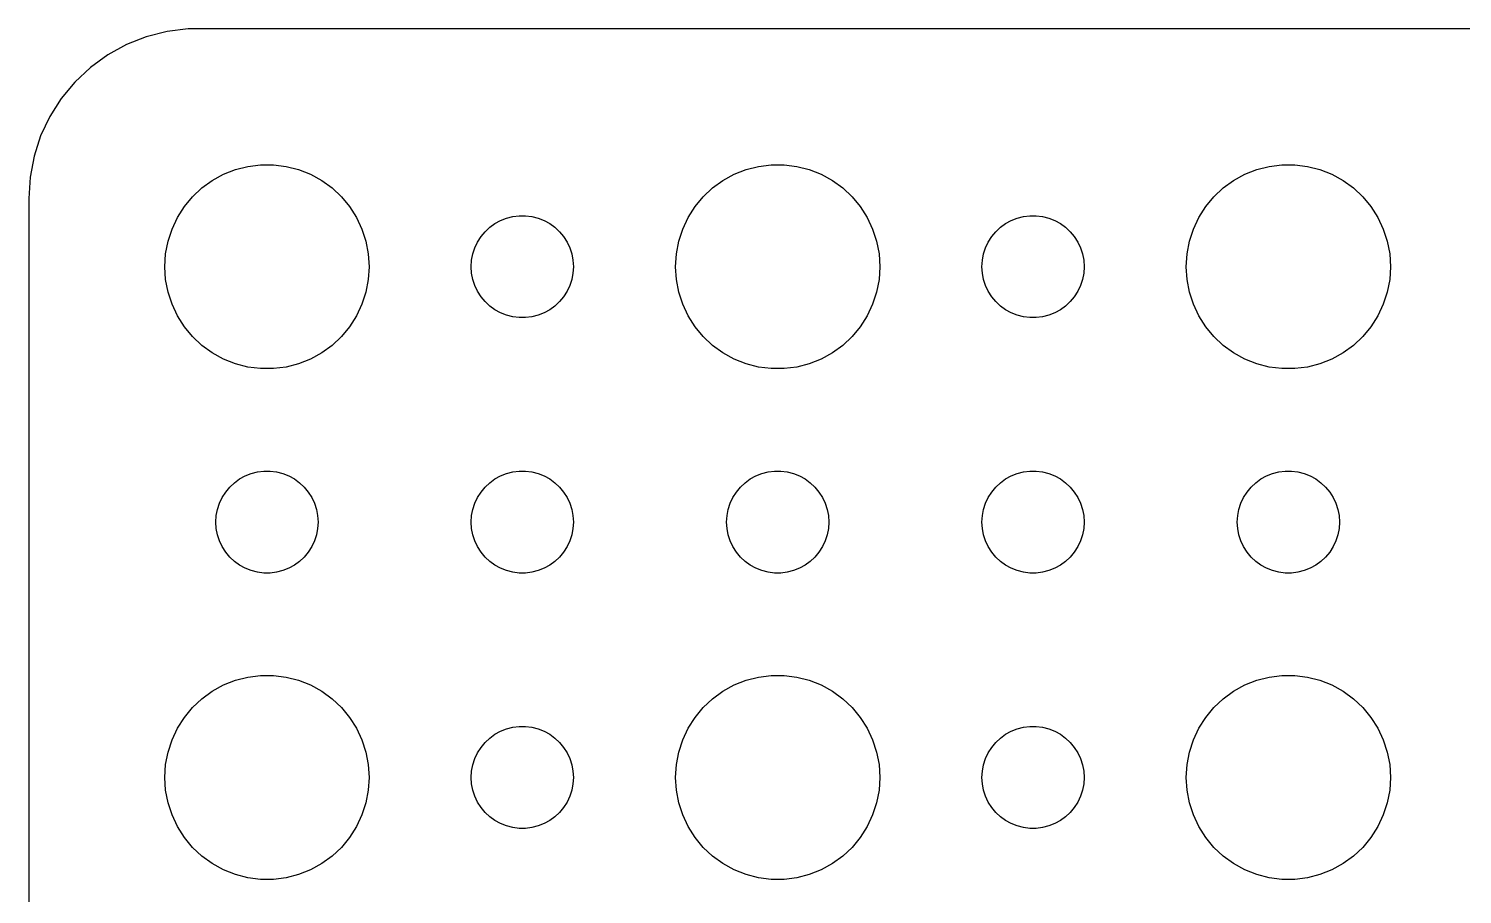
# Model space of a CAD drawing. Header units: metres. Extents: x -44 to 44, y 248 to 508.
# Drawn here: x -44.5 to -2.39, y 428.57 to 453.99 of the extents above; entities that cross this region are included whole.
import ezdxf

# ---------------------------------------------------------------- set-up
doc = ezdxf.new("R2010")
doc.units = ezdxf.units.M

msp = doc.modelspace()

# ---------------------------------------------------------------- linework, layer by layer
for p, q in [((-39.8139, 453.99), (-40.4369, 453.911)), ((39.8139, 453.99), (-39.8139, 453.99)), ((-41.0451, 453.755), (-41.6289, 453.524)), ((-40.4369, 453.911), (-41.0451, 453.755)), ((-42.1791, 453.222), (-42.6871, 452.853)), ((-41.6289, 453.524), (-42.1791, 453.222)), ((-42.6871, 452.853), (-43.1448, 452.423)), ((-43.1448, 452.423), (-43.5451, 451.939)), ((-43.5451, 451.939), (-43.8815, 451.409)), ((-43.8815, 451.409), (-44.1489, 450.841)), ((-44.1489, 450.841), (-44.3429, 450.243)), ((-44.3429, 450.243), (-44.4606, 449.627)), ((-38.7773, 449.714), (-38.427, 449.853)), ((-38.427, 449.853), (-38.0621, 449.947)), ((-38.0621, 449.947), (-37.6884, 449.994)), ((-37.6884, 449.994), (-37.3116, 449.994)), ((-37.3116, 449.994), (-36.9379, 449.947)), ((-36.9379, 449.947), (-36.5729, 449.853)), ((-36.5729, 449.853), (-36.2227, 449.714)), ((-23.7773, 449.714), (-23.427, 449.853)), ((-23.427, 449.853), (-23.0621, 449.947)), ((-23.0621, 449.947), (-22.6884, 449.994)), ((-22.6884, 449.994), (-22.3116, 449.994)), ((-22.3116, 449.994), (-21.9379, 449.947)), ((-21.9379, 449.947), (-21.5729, 449.853)), ((-21.5729, 449.853), (-21.2227, 449.714)), ((-8.77733, 449.714), (-8.42705, 449.853)), ((-8.42705, 449.853), (-8.06213, 449.947)), ((-8.06213, 449.947), (-7.68837, 449.994)), ((-7.68837, 449.994), (-7.31161, 449.994)), ((-7.31161, 449.994), (-6.93785, 449.947)), ((-6.93785, 449.947), (-6.57294, 449.853)), ((-6.57294, 449.853), (-6.22266, 449.714)), ((-44.4606, 449.627), (-44.5, 449)), ((-39.4123, 449.312), (-39.1075, 449.533)), ((-39.1075, 449.533), (-38.7773, 449.714)), ((-36.2227, 449.714), (-35.8925, 449.533)), ((-35.8925, 449.533), (-35.5877, 449.312)), ((-24.4123, 449.312), (-24.1075, 449.533)), ((-24.1075, 449.533), (-23.7773, 449.714)), ((-21.2227, 449.714), (-20.8925, 449.533)), ((-20.8925, 449.533), (-20.5877, 449.312)), ((-9.41226, 449.312), (-9.10747, 449.533)), ((-9.10747, 449.533), (-8.77733, 449.714)), ((-6.22266, 449.714), (-5.89252, 449.533)), ((-5.89252, 449.533), (-5.58772, 449.312)), ((-44.5, 449), (-44.5, 415)), ((-39.927, 448.763), (-39.6869, 449.054)), ((-39.6869, 449.054), (-39.4123, 449.312)), ((-35.5877, 449.312), (-35.3131, 449.054)), ((-35.3131, 449.054), (-35.0729, 448.763)), ((-24.927, 448.763), (-24.6869, 449.054)), ((-24.6869, 449.054), (-24.4123, 449.312)), ((-20.5877, 449.312), (-20.3131, 449.054)), ((-20.3131, 449.054), (-20.0729, 448.763)), ((-9.92705, 448.763), (-9.6869, 449.054)), ((-9.6869, 449.054), (-9.41226, 449.312)), ((-5.58772, 449.312), (-5.31308, 449.054)), ((-5.31308, 449.054), (-5.07294, 448.763)), ((-40.1289, 448.445), (-39.927, 448.763)), ((-35.0729, 448.763), (-34.8711, 448.445)), ((-30.4635, 448.427), (-30.2811, 448.473)), ((-30.2811, 448.473), (-30.0942, 448.497)), ((-30.0942, 448.497), (-29.9058, 448.497)), ((-29.9058, 448.497), (-29.7189, 448.473)), ((-29.7189, 448.473), (-29.5365, 448.427)), ((-25.1289, 448.445), (-24.927, 448.763)), ((-20.0729, 448.763), (-19.8711, 448.445)), ((-15.4635, 448.427), (-15.2811, 448.473)), ((-15.2811, 448.473), (-15.0942, 448.497)), ((-15.0942, 448.497), (-14.9058, 448.497)), ((-14.9058, 448.497), (-14.7189, 448.473)), ((-14.7189, 448.473), (-14.5365, 448.427)), ((-10.1289, 448.445), (-9.92705, 448.763)), ((-5.07294, 448.763), (-4.87108, 448.445)), ((-40.4057, 447.746), (-40.2893, 448.104)), ((-40.2893, 448.104), (-40.1289, 448.445)), ((-34.8711, 448.445), (-34.7107, 448.104)), ((-34.7107, 448.104), (-34.5942, 447.746)), ((-31.0934, 448.027), (-30.9561, 448.156)), ((-30.9561, 448.156), (-30.8037, 448.266)), ((-30.8037, 448.266), (-30.6387, 448.357)), ((-30.6387, 448.357), (-30.4635, 448.427)), ((-29.5365, 448.427), (-29.3613, 448.357)), ((-29.3613, 448.357), (-29.1963, 448.266)), ((-29.1963, 448.266), (-29.0439, 448.156)), ((-29.0439, 448.156), (-28.9065, 448.027)), ((-25.4057, 447.746), (-25.2893, 448.104)), ((-25.2893, 448.104), (-25.1289, 448.445)), ((-19.8711, 448.445), (-19.7107, 448.104)), ((-19.7107, 448.104), (-19.5942, 447.746)), ((-16.0934, 448.027), (-15.9561, 448.156)), ((-15.9561, 448.156), (-15.8037, 448.266)), ((-15.8037, 448.266), (-15.6387, 448.357)), ((-15.6387, 448.357), (-15.4635, 448.427)), ((-14.5365, 448.427), (-14.3613, 448.357)), ((-14.3613, 448.357), (-14.1963, 448.266)), ((-14.1963, 448.266), (-14.0439, 448.156)), ((-14.0439, 448.156), (-13.9065, 448.027)), ((-10.4057, 447.746), (-10.2893, 448.104)), ((-10.2893, 448.104), (-10.1289, 448.445)), ((-4.87108, 448.445), (-4.71066, 448.104)), ((-4.71066, 448.104), (-4.59424, 447.746)), ((-40.4763, 447.376), (-40.4057, 447.746)), ((-34.5942, 447.746), (-34.5237, 447.376)), ((-31.3947, 447.552), (-31.3145, 447.723)), ((-31.3145, 447.723), (-31.2135, 447.882)), ((-31.2135, 447.882), (-31.0934, 448.027)), ((-28.9065, 448.027), (-28.7865, 447.882)), ((-28.7865, 447.882), (-28.6855, 447.723)), ((-28.6855, 447.723), (-28.6053, 447.552)), ((-25.4763, 447.376), (-25.4057, 447.746)), ((-19.5942, 447.746), (-19.5237, 447.376)), ((-16.3947, 447.552), (-16.3145, 447.723)), ((-16.3145, 447.723), (-16.2135, 447.882)), ((-16.2135, 447.882), (-16.0934, 448.027)), ((-13.9065, 448.027), (-13.7865, 447.882)), ((-13.7865, 447.882), (-13.6855, 447.723)), ((-13.6855, 447.723), (-13.6053, 447.552)), ((-10.4763, 447.376), (-10.4057, 447.746)), ((-4.59424, 447.746), (-4.52365, 447.376)), ((-40.5, 447), (-40.4763, 447.376)), ((-34.5237, 447.376), (-34.5, 447)), ((-31.4882, 447.188), (-31.4529, 447.373)), ((-31.4529, 447.373), (-31.3947, 447.552)), ((-28.6053, 447.552), (-28.5471, 447.373)), ((-28.5471, 447.373), (-28.5118, 447.188)), ((-25.5, 447), (-25.4763, 447.376)), ((-19.5237, 447.376), (-19.5, 447)), ((-16.4882, 447.188), (-16.4529, 447.373)), ((-16.4529, 447.373), (-16.3947, 447.552)), ((-13.6053, 447.552), (-13.5471, 447.373)), ((-13.5471, 447.373), (-13.5118, 447.188)), ((-10.5, 447), (-10.4763, 447.376)), ((-4.52365, 447.376), (-4.5, 447)), ((-40.4763, 446.624), (-40.5, 447)), ((-34.5, 447), (-34.5237, 446.624)), ((-31.5, 447), (-31.4882, 447.188)), ((-31.4882, 446.812), (-31.5, 447)), ((-31.4529, 446.627), (-31.4882, 446.812)), ((-28.5118, 446.812), (-28.5471, 446.627)), ((-28.5118, 447.188), (-28.5, 447)), ((-28.5, 447), (-28.5118, 446.812)), ((-25.4763, 446.624), (-25.5, 447)), ((-19.5, 447), (-19.5237, 446.624)), ((-16.5, 447), (-16.4882, 447.188)), ((-16.4882, 446.812), (-16.5, 447)), ((-16.4529, 446.627), (-16.4882, 446.812)), ((-13.5118, 446.812), (-13.5471, 446.627)), ((-13.5118, 447.188), (-13.5, 447)), ((-13.5, 447), (-13.5118, 446.812)), ((-10.4763, 446.624), (-10.5, 447)), ((-4.5, 447), (-4.52365, 446.624)), ((-40.4057, 446.254), (-40.4763, 446.624)), ((-34.5237, 446.624), (-34.5942, 446.254)), ((-31.3947, 446.448), (-31.4529, 446.627)), ((-31.3145, 446.277), (-31.3947, 446.448)), ((-28.6053, 446.448), (-28.6855, 446.277)), ((-28.5471, 446.627), (-28.6053, 446.448)), ((-25.4057, 446.254), (-25.4763, 446.624)), ((-19.5237, 446.624), (-19.5942, 446.254)), ((-16.3947, 446.448), (-16.4529, 446.627)), ((-16.3145, 446.277), (-16.3947, 446.448)), ((-13.6053, 446.448), (-13.6855, 446.277)), ((-13.5471, 446.627), (-13.6053, 446.448)), ((-10.4057, 446.254), (-10.4763, 446.624)), ((-4.52365, 446.624), (-4.59424, 446.254)), ((-40.2893, 445.896), (-40.4057, 446.254)), ((-34.5942, 446.254), (-34.7107, 445.896)), ((-31.2135, 446.118), (-31.3145, 446.277)), ((-31.0934, 445.973), (-31.2135, 446.118)), ((-30.9561, 445.844), (-31.0934, 445.973)), ((-28.9065, 445.973), (-29.0439, 445.844)), ((-28.7865, 446.118), (-28.9065, 445.973)), ((-28.6855, 446.277), (-28.7865, 446.118)), ((-25.2893, 445.896), (-25.4057, 446.254)), ((-19.5942, 446.254), (-19.7107, 445.896)), ((-16.2135, 446.118), (-16.3145, 446.277)), ((-16.0934, 445.973), (-16.2135, 446.118)), ((-15.9561, 445.844), (-16.0934, 445.973)), ((-13.9065, 445.973), (-14.0439, 445.844)), ((-13.7865, 446.118), (-13.9065, 445.973)), ((-13.6855, 446.277), (-13.7865, 446.118)), ((-10.2893, 445.896), (-10.4057, 446.254)), ((-4.59424, 446.254), (-4.71066, 445.896)), ((-40.1289, 445.555), (-40.2893, 445.896)), ((-39.927, 445.237), (-40.1289, 445.555)), ((-34.8711, 445.555), (-35.0729, 445.237)), ((-34.7107, 445.896), (-34.8711, 445.555)), ((-30.8037, 445.734), (-30.9561, 445.844)), ((-30.6387, 445.643), (-30.8037, 445.734)), ((-30.4635, 445.573), (-30.6387, 445.643)), ((-30.2811, 445.527), (-30.4635, 445.573)), ((-30.0942, 445.503), (-30.2811, 445.527)), ((-29.7189, 445.527), (-29.9058, 445.503)), ((-29.5365, 445.573), (-29.7189, 445.527)), ((-29.3613, 445.643), (-29.5365, 445.573)), ((-29.1963, 445.734), (-29.3613, 445.643)), ((-29.0439, 445.844), (-29.1963, 445.734)), ((-25.1289, 445.555), (-25.2893, 445.896)), ((-24.927, 445.237), (-25.1289, 445.555)), ((-19.8711, 445.555), (-20.0729, 445.237)), ((-19.7107, 445.896), (-19.8711, 445.555)), ((-15.8037, 445.734), (-15.9561, 445.844)), ((-15.6387, 445.643), (-15.8037, 445.734)), ((-15.4635, 445.573), (-15.6387, 445.643)), ((-15.2811, 445.527), (-15.4635, 445.573)), ((-15.0942, 445.503), (-15.2811, 445.527)), ((-14.7189, 445.527), (-14.9058, 445.503)), ((-14.5365, 445.573), (-14.7189, 445.527)), ((-14.3613, 445.643), (-14.5365, 445.573)), ((-14.1963, 445.734), (-14.3613, 445.643)), ((-14.0439, 445.844), (-14.1963, 445.734)), ((-10.1289, 445.555), (-10.2893, 445.896)), ((-9.92705, 445.237), (-10.1289, 445.555)), ((-4.87108, 445.555), (-5.07294, 445.237)), ((-4.71066, 445.896), (-4.87108, 445.555)), ((-39.6869, 444.946), (-39.927, 445.237)), ((-35.0729, 445.237), (-35.3131, 444.946)), ((-29.9058, 445.503), (-30.0942, 445.503)), ((-24.6869, 444.946), (-24.927, 445.237)), ((-20.0729, 445.237), (-20.3131, 444.946)), ((-14.9058, 445.503), (-15.0942, 445.503)), ((-9.6869, 444.946), (-9.92705, 445.237)), ((-5.07294, 445.237), (-5.31308, 444.946)), ((-39.4123, 444.688), (-39.6869, 444.946)), ((-39.1075, 444.467), (-39.4123, 444.688)), ((-35.5877, 444.688), (-35.8925, 444.467)), ((-35.3131, 444.946), (-35.5877, 444.688)), ((-24.4123, 444.688), (-24.6869, 444.946)), ((-24.1075, 444.467), (-24.4123, 444.688)), ((-20.5877, 444.688), (-20.8925, 444.467)), ((-20.3131, 444.946), (-20.5877, 444.688)), ((-9.41226, 444.688), (-9.6869, 444.946)), ((-9.10747, 444.467), (-9.41226, 444.688)), ((-5.58772, 444.688), (-5.89252, 444.467)), ((-5.31308, 444.946), (-5.58772, 444.688)), ((-38.7773, 444.286), (-39.1075, 444.467)), ((-38.427, 444.147), (-38.7773, 444.286)), ((-36.2227, 444.286), (-36.5729, 444.147)), ((-35.8925, 444.467), (-36.2227, 444.286)), ((-23.7773, 444.286), (-24.1075, 444.467)), ((-23.427, 444.147), (-23.7773, 444.286)), ((-21.2227, 444.286), (-21.5729, 444.147)), ((-20.8925, 444.467), (-21.2227, 444.286)), ((-8.77733, 444.286), (-9.10747, 444.467)), ((-8.42705, 444.147), (-8.77733, 444.286)), ((-6.22266, 444.286), (-6.57294, 444.147)), ((-5.89252, 444.467), (-6.22266, 444.286)), ((-38.0621, 444.053), (-38.427, 444.147)), ((-37.6884, 444.006), (-38.0621, 444.053)), ((-37.3116, 444.006), (-37.6884, 444.006)), ((-36.9379, 444.053), (-37.3116, 444.006)), ((-36.5729, 444.147), (-36.9379, 444.053)), ((-23.0621, 444.053), (-23.427, 444.147)), ((-22.6884, 444.006), (-23.0621, 444.053)), ((-22.3116, 444.006), (-22.6884, 444.006)), ((-21.9379, 444.053), (-22.3116, 444.006)), ((-21.5729, 444.147), (-21.9379, 444.053)), ((-8.06213, 444.053), (-8.42705, 444.147)), ((-7.68837, 444.006), (-8.06213, 444.053)), ((-7.31161, 444.006), (-7.68837, 444.006)), ((-6.93785, 444.053), (-7.31161, 444.006)), ((-6.57294, 444.147), (-6.93785, 444.053)), ((-38.1387, 440.857), (-37.9635, 440.927)), ((-37.9635, 440.927), (-37.7811, 440.973)), ((-37.7811, 440.973), (-37.5942, 440.997)), ((-37.5942, 440.997), (-37.4058, 440.997)), ((-37.4058, 440.997), (-37.2189, 440.973)), ((-37.2189, 440.973), (-37.0365, 440.927)), ((-37.0365, 440.927), (-36.8613, 440.857)), ((-30.6387, 440.857), (-30.4635, 440.927)), ((-30.4635, 440.927), (-30.2811, 440.973)), ((-30.2811, 440.973), (-30.0942, 440.997)), ((-30.0942, 440.997), (-29.9058, 440.997)), ((-29.9058, 440.997), (-29.7189, 440.973)), ((-29.7189, 440.973), (-29.5365, 440.927)), ((-29.5365, 440.927), (-29.3613, 440.857)), ((-23.1387, 440.857), (-22.9635, 440.927)), ((-22.9635, 440.927), (-22.7811, 440.973)), ((-22.7811, 440.973), (-22.5942, 440.997)), ((-22.5942, 440.997), (-22.4058, 440.997)), ((-22.4058, 440.997), (-22.2189, 440.973)), ((-22.2189, 440.973), (-22.0365, 440.927)), ((-22.0365, 440.927), (-21.8613, 440.857)), ((-15.6387, 440.857), (-15.4635, 440.927)), ((-15.4635, 440.927), (-15.2811, 440.973)), ((-15.2811, 440.973), (-15.0942, 440.997)), ((-15.0942, 440.997), (-14.9058, 440.997)), ((-14.9058, 440.997), (-14.7189, 440.973)), ((-14.7189, 440.973), (-14.5365, 440.927)), ((-14.5365, 440.927), (-14.3613, 440.857)), ((-8.13866, 440.857), (-7.96352, 440.927)), ((-7.96352, 440.927), (-7.78107, 440.973)), ((-7.78107, 440.973), (-7.59418, 440.997)), ((-7.59418, 440.997), (-7.40581, 440.997)), ((-7.40581, 440.997), (-7.21892, 440.973)), ((-7.21892, 440.973), (-7.03647, 440.927)), ((-7.03647, 440.927), (-6.86133, 440.857)), ((-38.7135, 440.382), (-38.5934, 440.527)), ((-38.5934, 440.527), (-38.4561, 440.656)), ((-38.4561, 440.656), (-38.3037, 440.766)), ((-38.3037, 440.766), (-38.1387, 440.857)), ((-36.8613, 440.857), (-36.6963, 440.766)), ((-36.6963, 440.766), (-36.5439, 440.656)), ((-36.5439, 440.656), (-36.4065, 440.527)), ((-36.4065, 440.527), (-36.2865, 440.382)), ((-31.2135, 440.382), (-31.0934, 440.527)), ((-31.0934, 440.527), (-30.9561, 440.656)), ((-30.9561, 440.656), (-30.8037, 440.766)), ((-30.8037, 440.766), (-30.6387, 440.857)), ((-29.3613, 440.857), (-29.1963, 440.766)), ((-29.1963, 440.766), (-29.0439, 440.656)), ((-29.0439, 440.656), (-28.9065, 440.527)), ((-28.9065, 440.527), (-28.7865, 440.382)), ((-23.7135, 440.382), (-23.5934, 440.527)), ((-23.5934, 440.527), (-23.4561, 440.656)), ((-23.4561, 440.656), (-23.3037, 440.766)), ((-23.3037, 440.766), (-23.1387, 440.857)), ((-21.8613, 440.857), (-21.6963, 440.766)), ((-21.6963, 440.766), (-21.5439, 440.656)), ((-21.5439, 440.656), (-21.4065, 440.527)), ((-21.4065, 440.527), (-21.2865, 440.382)), ((-16.2135, 440.382), (-16.0934, 440.527)), ((-16.0934, 440.527), (-15.9561, 440.656)), ((-15.9561, 440.656), (-15.8037, 440.766)), ((-15.8037, 440.766), (-15.6387, 440.857)), ((-14.3613, 440.857), (-14.1963, 440.766)), ((-14.1963, 440.766), (-14.0439, 440.656)), ((-14.0439, 440.656), (-13.9065, 440.527)), ((-13.9065, 440.527), (-13.7865, 440.382)), ((-8.71352, 440.382), (-8.59344, 440.527)), ((-8.59344, 440.527), (-8.45613, 440.656)), ((-8.45613, 440.656), (-8.30373, 440.766)), ((-8.30373, 440.766), (-8.13866, 440.857)), ((-6.86133, 440.857), (-6.69626, 440.766)), ((-6.69626, 440.766), (-6.54385, 440.656)), ((-6.54385, 440.656), (-6.40654, 440.527)), ((-6.40654, 440.527), (-6.28647, 440.382)), ((-38.9529, 439.873), (-38.8947, 440.052)), ((-38.8947, 440.052), (-38.8145, 440.223)), ((-38.8145, 440.223), (-38.7135, 440.382)), ((-36.2865, 440.382), (-36.1855, 440.223)), ((-36.1855, 440.223), (-36.1053, 440.052)), ((-36.1053, 440.052), (-36.0471, 439.873)), ((-31.4529, 439.873), (-31.3947, 440.052)), ((-31.3947, 440.052), (-31.3145, 440.223)), ((-31.3145, 440.223), (-31.2135, 440.382)), ((-28.7865, 440.382), (-28.6855, 440.223)), ((-28.6855, 440.223), (-28.6053, 440.052)), ((-28.6053, 440.052), (-28.5471, 439.873)), ((-23.9529, 439.873), (-23.8947, 440.052)), ((-23.8947, 440.052), (-23.8145, 440.223)), ((-23.8145, 440.223), (-23.7135, 440.382)), ((-21.2865, 440.382), (-21.1855, 440.223)), ((-21.1855, 440.223), (-21.1053, 440.052)), ((-21.1053, 440.052), (-21.0471, 439.873)), ((-16.4529, 439.873), (-16.3947, 440.052)), ((-16.3947, 440.052), (-16.3145, 440.223)), ((-16.3145, 440.223), (-16.2135, 440.382)), ((-13.7865, 440.382), (-13.6855, 440.223)), ((-13.6855, 440.223), (-13.6053, 440.052)), ((-13.6053, 440.052), (-13.5471, 439.873)), ((-8.95287, 439.873), (-8.89465, 440.052)), ((-8.89465, 440.052), (-8.81445, 440.223)), ((-8.81445, 440.223), (-8.71352, 440.382)), ((-6.28647, 440.382), (-6.18553, 440.223)), ((-6.18553, 440.223), (-6.10533, 440.052)), ((-6.10533, 440.052), (-6.04712, 439.873)), ((-39, 439.5), (-38.9882, 439.688)), ((-38.9882, 439.688), (-38.9529, 439.873)), ((-36.0471, 439.873), (-36.0118, 439.688)), ((-36.0118, 439.688), (-36, 439.5)), ((-31.5, 439.5), (-31.4882, 439.688)), ((-31.4882, 439.688), (-31.4529, 439.873)), ((-28.5471, 439.873), (-28.5118, 439.688)), ((-28.5118, 439.688), (-28.5, 439.5)), ((-24, 439.5), (-23.9882, 439.688)), ((-23.9882, 439.688), (-23.9529, 439.873)), ((-21.0471, 439.873), (-21.0118, 439.688)), ((-21.0118, 439.688), (-21, 439.5)), ((-16.5, 439.5), (-16.4882, 439.688)), ((-16.4882, 439.688), (-16.4529, 439.873)), ((-13.5471, 439.873), (-13.5118, 439.688)), ((-13.5118, 439.688), (-13.5, 439.5)), ((-9, 439.5), (-8.98816, 439.688)), ((-8.98816, 439.688), (-8.95287, 439.873)), ((-6.04712, 439.873), (-6.01183, 439.688)), ((-6.01183, 439.688), (-6, 439.5)), ((-38.9882, 439.312), (-39, 439.5)), ((-38.9529, 439.127), (-38.9882, 439.312)), ((-36.0118, 439.312), (-36.0471, 439.127)), ((-36, 439.5), (-36.0118, 439.312)), ((-31.4882, 439.312), (-31.5, 439.5)), ((-31.4529, 439.127), (-31.4882, 439.312)), ((-28.5118, 439.312), (-28.5471, 439.127)), ((-28.5, 439.5), (-28.5118, 439.312)), ((-23.9882, 439.312), (-24, 439.5)), ((-23.9529, 439.127), (-23.9882, 439.312)), ((-21.0118, 439.312), (-21.0471, 439.127)), ((-21, 439.5), (-21.0118, 439.312)), ((-16.4882, 439.312), (-16.5, 439.5)), ((-16.4529, 439.127), (-16.4882, 439.312)), ((-13.5118, 439.312), (-13.5471, 439.127)), ((-13.5, 439.5), (-13.5118, 439.312)), ((-8.98816, 439.312), (-9, 439.5)), ((-8.95287, 439.127), (-8.98816, 439.312)), ((-6.01183, 439.312), (-6.04712, 439.127)), ((-6, 439.5), (-6.01183, 439.312)), ((-38.8947, 438.948), (-38.9529, 439.127)), ((-38.8145, 438.777), (-38.8947, 438.948)), ((-36.1053, 438.948), (-36.1855, 438.777)), ((-36.0471, 439.127), (-36.1053, 438.948)), ((-31.3947, 438.948), (-31.4529, 439.127)), ((-31.3145, 438.777), (-31.3947, 438.948)), ((-28.6053, 438.948), (-28.6855, 438.777)), ((-28.5471, 439.127), (-28.6053, 438.948)), ((-23.8947, 438.948), (-23.9529, 439.127)), ((-23.8145, 438.777), (-23.8947, 438.948)), ((-21.1053, 438.948), (-21.1855, 438.777)), ((-21.0471, 439.127), (-21.1053, 438.948)), ((-16.3947, 438.948), (-16.4529, 439.127)), ((-16.3145, 438.777), (-16.3947, 438.948)), ((-13.6053, 438.948), (-13.6855, 438.777)), ((-13.5471, 439.127), (-13.6053, 438.948)), ((-8.89465, 438.948), (-8.95287, 439.127)), ((-8.81445, 438.777), (-8.89465, 438.948)), ((-6.10533, 438.948), (-6.18553, 438.777)), ((-6.04712, 439.127), (-6.10533, 438.948)), ((-38.7135, 438.618), (-38.8145, 438.777)), ((-38.5934, 438.473), (-38.7135, 438.618)), ((-38.4561, 438.344), (-38.5934, 438.473)), ((-36.4065, 438.473), (-36.5439, 438.344)), ((-36.2865, 438.618), (-36.4065, 438.473)), ((-36.1855, 438.777), (-36.2865, 438.618)), ((-31.2135, 438.618), (-31.3145, 438.777)), ((-31.0934, 438.473), (-31.2135, 438.618)), ((-30.9561, 438.344), (-31.0934, 438.473)), ((-28.9065, 438.473), (-29.0439, 438.344)), ((-28.7865, 438.618), (-28.9065, 438.473)), ((-28.6855, 438.777), (-28.7865, 438.618)), ((-23.7135, 438.618), (-23.8145, 438.777)), ((-23.5934, 438.473), (-23.7135, 438.618)), ((-23.4561, 438.344), (-23.5934, 438.473)), ((-21.4065, 438.473), (-21.5439, 438.344)), ((-21.2865, 438.618), (-21.4065, 438.473)), ((-21.1855, 438.777), (-21.2865, 438.618)), ((-16.2135, 438.618), (-16.3145, 438.777)), ((-16.0934, 438.473), (-16.2135, 438.618)), ((-15.9561, 438.344), (-16.0934, 438.473)), ((-13.9065, 438.473), (-14.0439, 438.344)), ((-13.7865, 438.618), (-13.9065, 438.473)), ((-13.6855, 438.777), (-13.7865, 438.618)), ((-8.71352, 438.618), (-8.81445, 438.777)), ((-8.59344, 438.473), (-8.71352, 438.618)), ((-8.45613, 438.344), (-8.59344, 438.473)), ((-6.40654, 438.473), (-6.54385, 438.344)), ((-6.28647, 438.618), (-6.40654, 438.473)), ((-6.18553, 438.777), (-6.28647, 438.618)), ((-38.3037, 438.234), (-38.4561, 438.344)), ((-38.1387, 438.143), (-38.3037, 438.234)), ((-37.9635, 438.073), (-38.1387, 438.143)), ((-37.7811, 438.027), (-37.9635, 438.073)), ((-37.5942, 438.003), (-37.7811, 438.027)), ((-37.4058, 438.003), (-37.5942, 438.003)), ((-37.2189, 438.027), (-37.4058, 438.003)), ((-37.0365, 438.073), (-37.2189, 438.027)), ((-36.8613, 438.143), (-37.0365, 438.073)), ((-36.6963, 438.234), (-36.8613, 438.143)), ((-36.5439, 438.344), (-36.6963, 438.234)), ((-30.8037, 438.234), (-30.9561, 438.344)), ((-30.6387, 438.143), (-30.8037, 438.234)), ((-30.4635, 438.073), (-30.6387, 438.143)), ((-30.2811, 438.027), (-30.4635, 438.073)), ((-30.0942, 438.003), (-30.2811, 438.027)), ((-29.9058, 438.003), (-30.0942, 438.003)), ((-29.7189, 438.027), (-29.9058, 438.003)), ((-29.5365, 438.073), (-29.7189, 438.027)), ((-29.3613, 438.143), (-29.5365, 438.073)), ((-29.1963, 438.234), (-29.3613, 438.143)), ((-29.0439, 438.344), (-29.1963, 438.234)), ((-23.3037, 438.234), (-23.4561, 438.344)), ((-23.1387, 438.143), (-23.3037, 438.234)), ((-22.9635, 438.073), (-23.1387, 438.143)), ((-22.7811, 438.027), (-22.9635, 438.073)), ((-22.5942, 438.003), (-22.7811, 438.027)), ((-22.4058, 438.003), (-22.5942, 438.003)), ((-22.2189, 438.027), (-22.4058, 438.003)), ((-22.0365, 438.073), (-22.2189, 438.027)), ((-21.8613, 438.143), (-22.0365, 438.073)), ((-21.6963, 438.234), (-21.8613, 438.143)), ((-21.5439, 438.344), (-21.6963, 438.234)), ((-15.8037, 438.234), (-15.9561, 438.344)), ((-15.6387, 438.143), (-15.8037, 438.234)), ((-15.4635, 438.073), (-15.6387, 438.143)), ((-15.2811, 438.027), (-15.4635, 438.073)), ((-15.0942, 438.003), (-15.2811, 438.027)), ((-14.9058, 438.003), (-15.0942, 438.003)), ((-14.7189, 438.027), (-14.9058, 438.003)), ((-14.5365, 438.073), (-14.7189, 438.027)), ((-14.3613, 438.143), (-14.5365, 438.073)), ((-14.1963, 438.234), (-14.3613, 438.143)), ((-14.0439, 438.344), (-14.1963, 438.234)), ((-8.30373, 438.234), (-8.45613, 438.344)), ((-8.13866, 438.143), (-8.30373, 438.234)), ((-7.96352, 438.073), (-8.13866, 438.143)), ((-7.78107, 438.027), (-7.96352, 438.073)), ((-7.59418, 438.003), (-7.78107, 438.027)), ((-7.40581, 438.003), (-7.59418, 438.003)), ((-7.21892, 438.027), (-7.40581, 438.003)), ((-7.03647, 438.073), (-7.21892, 438.027)), ((-6.86133, 438.143), (-7.03647, 438.073)), ((-6.69626, 438.234), (-6.86133, 438.143)), ((-6.54385, 438.344), (-6.69626, 438.234)), ((-39.1075, 434.533), (-38.7773, 434.714)), ((-38.7773, 434.714), (-38.427, 434.853)), ((-38.427, 434.853), (-38.0621, 434.947)), ((-38.0621, 434.947), (-37.6884, 434.994)), ((-37.6884, 434.994), (-37.3116, 434.994)), ((-37.3116, 434.994), (-36.9379, 434.947)), ((-36.9379, 434.947), (-36.5729, 434.853)), ((-36.5729, 434.853), (-36.2227, 434.714)), ((-36.2227, 434.714), (-35.8925, 434.533)), ((-24.1075, 434.533), (-23.7773, 434.714)), ((-23.7773, 434.714), (-23.427, 434.853)), ((-23.427, 434.853), (-23.0621, 434.947)), ((-23.0621, 434.947), (-22.6884, 434.994)), ((-22.6884, 434.994), (-22.3116, 434.994)), ((-22.3116, 434.994), (-21.9379, 434.947)), ((-21.9379, 434.947), (-21.5729, 434.853)), ((-21.5729, 434.853), (-21.2227, 434.714)), ((-21.2227, 434.714), (-20.8925, 434.533)), ((-9.10747, 434.533), (-8.77733, 434.714)), ((-8.77733, 434.714), (-8.42705, 434.853)), ((-8.42705, 434.853), (-8.06213, 434.947)), ((-8.06213, 434.947), (-7.68837, 434.994)), ((-7.68837, 434.994), (-7.31161, 434.994)), ((-7.31161, 434.994), (-6.93785, 434.947)), ((-6.93785, 434.947), (-6.57294, 434.853)), ((-6.57294, 434.853), (-6.22266, 434.714)), ((-6.22266, 434.714), (-5.89252, 434.533)), ((-39.6869, 434.054), (-39.4123, 434.312)), ((-39.4123, 434.312), (-39.1075, 434.533)), ((-35.8925, 434.533), (-35.5877, 434.312)), ((-35.5877, 434.312), (-35.3131, 434.054)), ((-24.6869, 434.054), (-24.4123, 434.312)), ((-24.4123, 434.312), (-24.1075, 434.533)), ((-20.8925, 434.533), (-20.5877, 434.312)), ((-20.5877, 434.312), (-20.3131, 434.054)), ((-9.6869, 434.054), (-9.41226, 434.312)), ((-9.41226, 434.312), (-9.10747, 434.533)), ((-5.89252, 434.533), (-5.58772, 434.312)), ((-5.58772, 434.312), (-5.31308, 434.054)), ((-40.1289, 433.445), (-39.927, 433.763)), ((-39.927, 433.763), (-39.6869, 434.054)), ((-35.3131, 434.054), (-35.0729, 433.763)), ((-35.0729, 433.763), (-34.8711, 433.445)), ((-25.1289, 433.445), (-24.927, 433.763)), ((-24.927, 433.763), (-24.6869, 434.054)), ((-20.3131, 434.054), (-20.0729, 433.763)), ((-20.0729, 433.763), (-19.8711, 433.445)), ((-10.1289, 433.445), (-9.92705, 433.763)), ((-9.92705, 433.763), (-9.6869, 434.054)), ((-5.31308, 434.054), (-5.07294, 433.763)), ((-5.07294, 433.763), (-4.87108, 433.445)), ((-40.2893, 433.104), (-40.1289, 433.445)), ((-34.8711, 433.445), (-34.7107, 433.104)), ((-30.8037, 433.266), (-30.6387, 433.357)), ((-30.6387, 433.357), (-30.4635, 433.427)), ((-30.4635, 433.427), (-30.2811, 433.473)), ((-30.2811, 433.473), (-30.0942, 433.497)), ((-30.0942, 433.497), (-29.9058, 433.497)), ((-29.9058, 433.497), (-29.7189, 433.473)), ((-29.7189, 433.473), (-29.5365, 433.427)), ((-29.5365, 433.427), (-29.3613, 433.357)), ((-29.3613, 433.357), (-29.1963, 433.266)), ((-25.2893, 433.104), (-25.1289, 433.445)), ((-19.8711, 433.445), (-19.7107, 433.104)), ((-15.8037, 433.266), (-15.6387, 433.357)), ((-15.6387, 433.357), (-15.4635, 433.427)), ((-15.4635, 433.427), (-15.2811, 433.473)), ((-15.2811, 433.473), (-15.0942, 433.497)), ((-15.0942, 433.497), (-14.9058, 433.497)), ((-14.9058, 433.497), (-14.7189, 433.473)), ((-14.7189, 433.473), (-14.5365, 433.427)), ((-14.5365, 433.427), (-14.3613, 433.357)), ((-14.3613, 433.357), (-14.1963, 433.266)), ((-10.2893, 433.104), (-10.1289, 433.445)), ((-4.87108, 433.445), (-4.71066, 433.104)), ((-40.4057, 432.746), (-40.2893, 433.104)), ((-34.7107, 433.104), (-34.5942, 432.746)), ((-31.2135, 432.882), (-31.0934, 433.027)), ((-31.0934, 433.027), (-30.9561, 433.156)), ((-30.9561, 433.156), (-30.8037, 433.266)), ((-29.1963, 433.266), (-29.0439, 433.156)), ((-29.0439, 433.156), (-28.9065, 433.027)), ((-28.9065, 433.027), (-28.7865, 432.882)), ((-25.4057, 432.746), (-25.2893, 433.104)), ((-19.7107, 433.104), (-19.5942, 432.746)), ((-16.2135, 432.882), (-16.0934, 433.027)), ((-16.0934, 433.027), (-15.9561, 433.156)), ((-15.9561, 433.156), (-15.8037, 433.266)), ((-14.1963, 433.266), (-14.0439, 433.156)), ((-14.0439, 433.156), (-13.9065, 433.027)), ((-13.9065, 433.027), (-13.7865, 432.882)), ((-10.4057, 432.746), (-10.2893, 433.104)), ((-4.71066, 433.104), (-4.59424, 432.746)), ((-40.4763, 432.376), (-40.4057, 432.746)), ((-34.5942, 432.746), (-34.5237, 432.376)), ((-31.4529, 432.373), (-31.3947, 432.552)), ((-31.3947, 432.552), (-31.3145, 432.723)), ((-31.3145, 432.723), (-31.2135, 432.882)), ((-28.7865, 432.882), (-28.6855, 432.723)), ((-28.6855, 432.723), (-28.6053, 432.552)), ((-28.6053, 432.552), (-28.5471, 432.373)), ((-25.4763, 432.376), (-25.4057, 432.746)), ((-19.5942, 432.746), (-19.5237, 432.376)), ((-16.4529, 432.373), (-16.3947, 432.552)), ((-16.3947, 432.552), (-16.3145, 432.723)), ((-16.3145, 432.723), (-16.2135, 432.882)), ((-13.7865, 432.882), (-13.6855, 432.723)), ((-13.6855, 432.723), (-13.6053, 432.552)), ((-13.6053, 432.552), (-13.5471, 432.373)), ((-10.4763, 432.376), (-10.4057, 432.746)), ((-4.59424, 432.746), (-4.52365, 432.376)), ((-40.5, 432), (-40.4763, 432.376)), ((-34.5237, 432.376), (-34.5, 432)), ((-31.5, 432), (-31.4882, 432.188)), ((-31.4882, 432.188), (-31.4529, 432.373)), ((-28.5471, 432.373), (-28.5118, 432.188)), ((-28.5118, 432.188), (-28.5, 432)), ((-25.5, 432), (-25.4763, 432.376)), ((-19.5237, 432.376), (-19.5, 432)), ((-16.5, 432), (-16.4882, 432.188)), ((-16.4882, 432.188), (-16.4529, 432.373)), ((-13.5471, 432.373), (-13.5118, 432.188)), ((-13.5118, 432.188), (-13.5, 432)), ((-10.5, 432), (-10.4763, 432.376)), ((-4.52365, 432.376), (-4.5, 432)), ((-40.4763, 431.624), (-40.5, 432)), ((-34.5, 432), (-34.5237, 431.624)), ((-31.4882, 431.812), (-31.5, 432)), ((-31.4529, 431.627), (-31.4882, 431.812)), ((-28.5118, 431.812), (-28.5471, 431.627)), ((-28.5, 432), (-28.5118, 431.812)), ((-25.4763, 431.624), (-25.5, 432)), ((-19.5, 432), (-19.5237, 431.624)), ((-16.4882, 431.812), (-16.5, 432)), ((-16.4529, 431.627), (-16.4882, 431.812)), ((-13.5118, 431.812), (-13.5471, 431.627)), ((-13.5, 432), (-13.5118, 431.812)), ((-10.4763, 431.624), (-10.5, 432)), ((-4.5, 432), (-4.52365, 431.624)), ((-40.4057, 431.254), (-40.4763, 431.624)), ((-40.2893, 430.896), (-40.4057, 431.254)), ((-34.5942, 431.254), (-34.7107, 430.896)), ((-34.5237, 431.624), (-34.5942, 431.254)), ((-31.3947, 431.448), (-31.4529, 431.627)), ((-31.3145, 431.277), (-31.3947, 431.448)), ((-31.2135, 431.118), (-31.3145, 431.277)), ((-28.6855, 431.277), (-28.7865, 431.118)), ((-28.6053, 431.448), (-28.6855, 431.277)), ((-28.5471, 431.627), (-28.6053, 431.448)), ((-25.4057, 431.254), (-25.4763, 431.624)), ((-25.2893, 430.896), (-25.4057, 431.254)), ((-19.5942, 431.254), (-19.7107, 430.896)), ((-19.5237, 431.624), (-19.5942, 431.254)), ((-16.3947, 431.448), (-16.4529, 431.627)), ((-16.3145, 431.277), (-16.3947, 431.448)), ((-16.2135, 431.118), (-16.3145, 431.277)), ((-13.6855, 431.277), (-13.7865, 431.118)), ((-13.6053, 431.448), (-13.6855, 431.277)), ((-13.5471, 431.627), (-13.6053, 431.448)), ((-10.4057, 431.254), (-10.4763, 431.624)), ((-10.2893, 430.896), (-10.4057, 431.254)), ((-4.59424, 431.254), (-4.71066, 430.896)), ((-4.52365, 431.624), (-4.59424, 431.254)), ((-40.1289, 430.555), (-40.2893, 430.896)), ((-34.7107, 430.896), (-34.8711, 430.555)), ((-31.0934, 430.973), (-31.2135, 431.118)), ((-30.9561, 430.844), (-31.0934, 430.973)), ((-30.8037, 430.734), (-30.9561, 430.844)), ((-29.0439, 430.844), (-29.1963, 430.734)), ((-28.9065, 430.973), (-29.0439, 430.844)), ((-28.7865, 431.118), (-28.9065, 430.973)), ((-25.1289, 430.555), (-25.2893, 430.896)), ((-19.7107, 430.896), (-19.8711, 430.555)), ((-16.0934, 430.973), (-16.2135, 431.118)), ((-15.9561, 430.844), (-16.0934, 430.973)), ((-15.8037, 430.734), (-15.9561, 430.844)), ((-14.0439, 430.844), (-14.1963, 430.734)), ((-13.9065, 430.973), (-14.0439, 430.844)), ((-13.7865, 431.118), (-13.9065, 430.973)), ((-10.1289, 430.555), (-10.2893, 430.896)), ((-4.71066, 430.896), (-4.87108, 430.555)), ((-39.927, 430.237), (-40.1289, 430.555)), ((-34.8711, 430.555), (-35.0729, 430.237)), ((-30.6387, 430.643), (-30.8037, 430.734)), ((-30.4635, 430.573), (-30.6387, 430.643)), ((-30.2811, 430.527), (-30.4635, 430.573)), ((-30.0942, 430.503), (-30.2811, 430.527)), ((-29.9058, 430.503), (-30.0942, 430.503)), ((-29.7189, 430.527), (-29.9058, 430.503)), ((-29.5365, 430.573), (-29.7189, 430.527)), ((-29.3613, 430.643), (-29.5365, 430.573)), ((-29.1963, 430.734), (-29.3613, 430.643)), ((-24.927, 430.237), (-25.1289, 430.555)), ((-19.8711, 430.555), (-20.0729, 430.237)), ((-15.6387, 430.643), (-15.8037, 430.734)), ((-15.4635, 430.573), (-15.6387, 430.643)), ((-15.2811, 430.527), (-15.4635, 430.573)), ((-15.0942, 430.503), (-15.2811, 430.527)), ((-14.9058, 430.503), (-15.0942, 430.503)), ((-14.7189, 430.527), (-14.9058, 430.503)), ((-14.5365, 430.573), (-14.7189, 430.527)), ((-14.3613, 430.643), (-14.5365, 430.573)), ((-14.1963, 430.734), (-14.3613, 430.643)), ((-9.92705, 430.237), (-10.1289, 430.555)), ((-4.87108, 430.555), (-5.07294, 430.237)), ((-39.6869, 429.946), (-39.927, 430.237)), ((-39.4123, 429.688), (-39.6869, 429.946)), ((-35.3131, 429.946), (-35.5877, 429.688)), ((-35.0729, 430.237), (-35.3131, 429.946)), ((-24.6869, 429.946), (-24.927, 430.237)), ((-24.4123, 429.688), (-24.6869, 429.946)), ((-20.3131, 429.946), (-20.5877, 429.688)), ((-20.0729, 430.237), (-20.3131, 429.946)), ((-9.6869, 429.946), (-9.92705, 430.237)), ((-9.41226, 429.688), (-9.6869, 429.946)), ((-5.31308, 429.946), (-5.58772, 429.688)), ((-5.07294, 430.237), (-5.31308, 429.946)), ((-39.1075, 429.467), (-39.4123, 429.688)), ((-35.5877, 429.688), (-35.8925, 429.467)), ((-24.1075, 429.467), (-24.4123, 429.688)), ((-20.5877, 429.688), (-20.8925, 429.467)), ((-9.10747, 429.467), (-9.41226, 429.688)), ((-5.58772, 429.688), (-5.89252, 429.467)), ((-38.7773, 429.286), (-39.1075, 429.467)), ((-38.427, 429.147), (-38.7773, 429.286)), ((-38.0621, 429.053), (-38.427, 429.147)), ((-36.5729, 429.147), (-36.9379, 429.053)), ((-36.2227, 429.286), (-36.5729, 429.147)), ((-35.8925, 429.467), (-36.2227, 429.286)), ((-23.7773, 429.286), (-24.1075, 429.467)), ((-23.427, 429.147), (-23.7773, 429.286)), ((-23.0621, 429.053), (-23.427, 429.147)), ((-21.5729, 429.147), (-21.9379, 429.053)), ((-21.2227, 429.286), (-21.5729, 429.147)), ((-20.8925, 429.467), (-21.2227, 429.286)), ((-8.77733, 429.286), (-9.10747, 429.467)), ((-8.42705, 429.147), (-8.77733, 429.286)), ((-8.06213, 429.053), (-8.42705, 429.147)), ((-6.57294, 429.147), (-6.93785, 429.053)), ((-6.22266, 429.286), (-6.57294, 429.147)), ((-5.89252, 429.467), (-6.22266, 429.286)), ((-37.6884, 429.006), (-38.0621, 429.053)), ((-37.3116, 429.006), (-37.6884, 429.006)), ((-36.9379, 429.053), (-37.3116, 429.006)), ((-22.6884, 429.006), (-23.0621, 429.053)), ((-22.3116, 429.006), (-22.6884, 429.006)), ((-21.9379, 429.053), (-22.3116, 429.006)), ((-7.68837, 429.006), (-8.06213, 429.053)), ((-7.31161, 429.006), (-7.68837, 429.006)), ((-6.93785, 429.053), (-7.31161, 429.006))]:
    msp.add_line(p, q)

doc.saveas('drawing.dxf')
